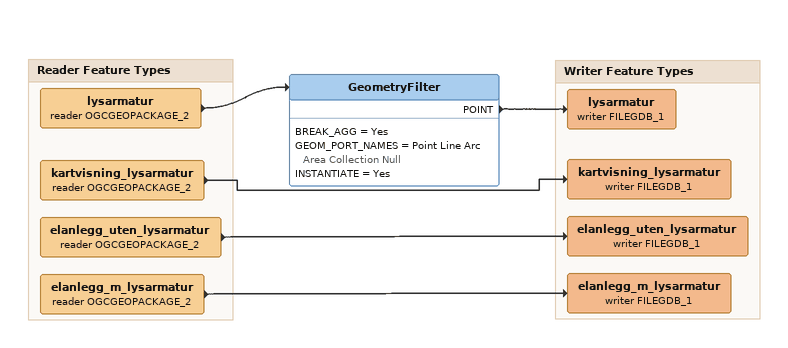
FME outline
GeometryFilter
    BREAK_AGG = Yes
    GEOM_PORT_NAMES = Point Line Arc Area Collection Null
    INSTANTIATE = Yes
    POINT -> lysarmatur (writer FILEGDB_1)

Bookmark: Reader Feature Types
lysarmatur (reader OGCGEOPACKAGE_2)
    -> GeometryFilter
kartvisning_lysarmatur (reader OGCGEOPACKAGE_2)
    -> kartvisning_lysarmatur (writer FILEGDB_1)
elanlegg_uten_lysarmatur (reader OGCGEOPACKAGE_2)
    -> elanlegg_uten_lysarmatur (writer FILEGDB_1)
elanlegg_m_lysarmatur (reader OGCGEOPACKAGE_2)
    -> elanlegg_m_lysarmatur (writer FILEGDB_1)

Bookmark: Writer Feature Types
lysarmatur (writer FILEGDB_1)
kartvisning_lysarmatur (writer FILEGDB_1)
elanlegg_uten_lysarmatur (writer FILEGDB_1)
elanlegg_m_lysarmatur (writer FILEGDB_1)
